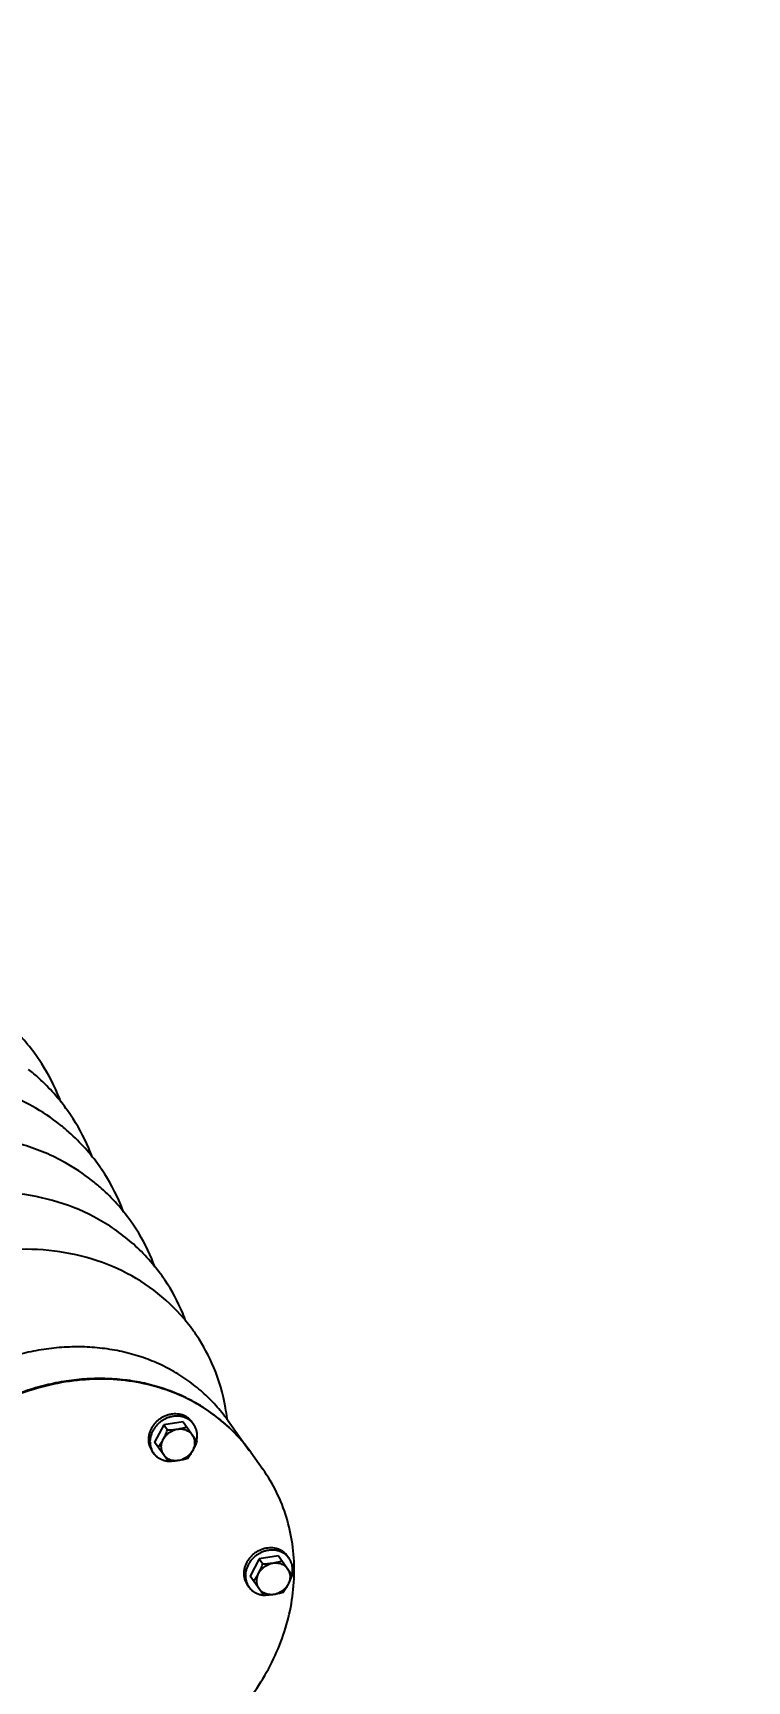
# Model space of a CAD drawing. Header units: feet. Extents: x 2321988 to 2329858, y 6722724 to 6730499.
# Drawn here: x 2326123.19 to 2326124.395, y 6726909.527 to 6726912.306 of the extents above; entities that cross this region are included whole.
import ezdxf

# ---------------------------------------------------------------- set-up
doc = ezdxf.new("R2010")
doc.units = ezdxf.units.FT
doc.header["$MEASUREMENT"] = 0
doc.header["$PDSIZE"] = 5
doc.layers.add('BESS Dimensions', color=3, linetype='Continuous')
doc.layers.add('C-BESS-EQUIPMENT', color=255, linetype='Continuous')
doc.styles.add('TG_DIMS', font='arial.ttf')
doc.dimstyles.new('TG-PROPOSED-ANNO', dxfattribs={"dimtxt": 0.1, "dimasz": 0.1, "dimexe": 0.05, "dimexo": 0.05, "dimgap": 0.02, "dimtad": 0, "dimtih": 1, "dimtoh": 1, "dimdsep": 46, "dimtxsty": 'TG_DIMS', "dimcen": 0, "dimclrd": 256, "dimclre": 256, "dimclrt": 256, "dimaunit": 1, "dimadec": 6, "dimazin": 2, "dimtfac": 1, "dimtofl": 0, "dimtmove": 1, "dimatfit": 3, "dimfxl": 1, "dimtolj": 1, "dimtzin": 0, "dimarcsym": 0})

# ---------------------------------------------------------------- blocks, each defined once
blk = doc.blocks.new('Midpoint Site Plan$0$141KV BREAKER')
at = {"linetype": 'Continuous'}
for p, q in [((-72.308, 26.363), (-71.829, 26.363)), ((-71.939, 26.509), (-71.994, 26.509)), ((-71.652, 26.009), (-71.829, 26.363)), ((-68.98, 26.363), (-68.501, 26.363)), ((-68.611, 26.509), (-68.667, 26.509)), ((-68.324, 26.009), (-68.501, 26.363)), ((-71.829, 25.655), (-71.652, 26.009)), ((-71.652, 26.009), (-71.776, 26.009)), ((-68.501, 25.655), (-68.324, 26.009)), ((-68.324, 26.009), (-68.449, 26.009)), ((-71.829, 25.655), (-72.308, 25.655)), ((-71.939, 25.509), (-71.994, 25.509)), ((-68.501, 25.655), (-68.98, 25.655)), ((-68.611, 25.509), (-68.667, 25.509)), ((-69.795, 24.897), (-70.216, 24.897)), ((-68.988, 24.901), (-69.75, 24.901))]:
    blk.add_line(p, q, dxfattribs=at)
for points, start_tangent, end_tangent in [([(-65.849, 24.289), (-64.994, 24.385), (-64.17, 24.671), (-63.408, 25.137), (-62.741, 25.764), (-62.193, 26.531), (-61.786, 27.405), (-61.535, 28.354), (-61.452, 29.341), (-61.537, 30.327), (-61.789, 31.275), (-62.196, 32.148), (-62.744, 32.912), (-63.411, 33.538), (-64.171, 34.002), (-64.994, 34.288), (-65.849, 34.384)], (1, 0), (-1, 0)), ([(-62.16, 24.194), (-61.526, 24.435), (-60.727, 24.924), (-60.026, 25.583), (-59.45, 26.389), (-59.023, 27.307), (-58.76, 28.304), (-58.672, 29.341), (-58.761, 30.377), (-59.026, 31.373), (-59.454, 32.29), (-60.029, 33.093), (-60.729, 33.75), (-61.528, 34.239), (-62.16, 34.479)], (0.960465, 0.278402), (-0.960462, 0.278411)), ([(-67.129, 24.417), (-66.294, 24.51), (-65.491, 24.789), (-64.749, 25.243), (-64.099, 25.855), (-63.564, 26.602), (-63.167, 27.454), (-62.923, 28.379), (-62.841, 29.341), (-62.925, 30.302), (-63.17, 31.226), (-63.567, 32.077), (-64.102, 32.821), (-64.751, 33.431), (-65.492, 33.884), (-66.295, 34.162), (-66.948, 34.252)], (1, 0), (-0.998823, 0.048495)), ([(-63.44, 24.326), (-62.848, 24.553), (-62.068, 25.031), (-61.384, 25.674), (-60.822, 26.46), (-60.404, 27.356), (-60.148, 28.329), (-60.062, 29.341), (-60.149, 30.352), (-60.407, 31.324), (-60.825, 32.219), (-61.387, 33.002), (-62.07, 33.644), (-62.849, 34.12), (-63.44, 34.347)], (0.958593, 0.28478), (-0.95859, 0.284789)), ([(-69.795, 24.897), (-69.21, 24.948), (-68.639, 25.102), (-68.095, 25.354), (-67.591, 25.699), (-67.137, 26.128), (-66.746, 26.632), (-66.425, 27.199), (-66.183, 27.816), (-66.025, 28.468), (-65.954, 29.14), (-65.973, 29.817), (-66.08, 30.482)], (1, 0), (-0.225394, 0.974268)), ([(-74.073, 29.145), (-74.026, 28.616), (-73.9, 28.008), (-73.701, 27.426), (-73.433, 26.882), (-73.102, 26.386), (-72.713, 25.95), (-72.275, 25.58), (-71.797, 25.286), (-71.287, 25.071), (-70.757, 24.94), (-70.216, 24.897)], (0.037487, -0.999297), (1, 0)), ([(-69.149, 24.96), (-69.026, 24.986), (-68.66, 25.092), (-68.305, 25.238), (-67.965, 25.424), (-67.641, 25.648), (-67.338, 25.907), (-67.059, 26.2), (-66.806, 26.522), (-66.581, 26.872), (-66.388, 27.245), (-66.226, 27.639), (-66.099, 28.049), (-66.008, 28.471), (-65.952, 28.902), (-65.934, 29.336)], (0.982263, 0.18751), (0, 1)), ([(-68.988, 24.901), (-68.612, 24.922), (-68.239, 24.986), (-67.873, 25.092), (-67.518, 25.238), (-67.177, 25.424), (-66.854, 25.648), (-66.551, 25.907), (-66.272, 26.2), (-66.019, 26.522), (-65.794, 26.872), (-65.6, 27.245), (-65.439, 27.639), (-65.312, 28.049), (-65.221, 28.471), (-65.165, 28.902), (-65.147, 29.336)], (1, 0), (0, 1)), ([(-72.485, 26.009), (-72.469, 26.055), (-72.451, 26.099), (-72.433, 26.142), (-72.412, 26.186), (-72.389, 26.229), (-72.364, 26.273), (-72.337, 26.317), (-72.308, 26.363)], (0.316228, 0.948683), (0.5547, 0.83205)), ([(-72.452, 26.009), (-72.448, 26.067), (-72.435, 26.123), (-72.415, 26.176), (-72.388, 26.225), (-72.353, 26.268), (-72.314, 26.304), (-72.269, 26.331), (-72.222, 26.35), (-72.172, 26.36), (-72.122, 26.36), (-72.072, 26.35), (-72.024, 26.331), (-71.98, 26.304), (-71.94, 26.268), (-71.906, 26.225), (-71.879, 26.176), (-71.858, 26.123), (-71.846, 26.067), (-71.842, 26.009)], (0, 1), (0, -1)), ([(-71.994, 26.509), (-72.056, 26.504), (-72.116, 26.488), (-72.174, 26.463), (-72.228, 26.429), (-72.278, 26.387), (-72.299, 26.364)], (-1, 0), (-0.657932, -0.753077)), ([(-71.994, 25.509), (-71.933, 25.514), (-71.872, 25.529), (-71.814, 25.554), (-71.76, 25.588), (-71.711, 25.631), (-71.667, 25.681), (-71.63, 25.739), (-71.6, 25.801), (-71.579, 25.868), (-71.566, 25.938), (-71.561, 26.009), (-71.566, 26.08), (-71.579, 26.15), (-71.6, 26.216), (-71.63, 26.279), (-71.667, 26.336), (-71.711, 26.387), (-71.76, 26.429), (-71.814, 26.463), (-71.872, 26.488), (-71.933, 26.504), (-71.994, 26.509)], (1, 0), (-1, 0)), ([(-71.953, 26.363), (-71.937, 26.317), (-71.92, 26.273), (-71.901, 26.229), (-71.881, 26.186), (-71.858, 26.142), (-71.833, 26.099), (-71.806, 26.055), (-71.776, 26.009)], (0.316228, -0.948683), (0.5547, -0.83205)), ([(-71.939, 25.509), (-71.877, 25.514), (-71.817, 25.529), (-71.759, 25.554), (-71.705, 25.588), (-71.656, 25.631), (-71.612, 25.681), (-71.575, 25.739), (-71.545, 25.801), (-71.524, 25.868), (-71.511, 25.938), (-71.506, 26.009), (-71.511, 26.08), (-71.524, 26.15), (-71.545, 26.216), (-71.575, 26.279), (-71.612, 26.336), (-71.656, 26.387), (-71.705, 26.429), (-71.759, 26.463), (-71.817, 26.488), (-71.877, 26.504), (-71.939, 26.509)], (1, 0), (-1, 0)), ([(-69.157, 26.009), (-69.141, 26.055), (-69.124, 26.099), (-69.105, 26.142), (-69.084, 26.186), (-69.062, 26.229), (-69.037, 26.273), (-69.01, 26.317), (-68.98, 26.363)], (0.316228, 0.948683), (0.5547, 0.83205)), ([(-69.124, 26.009), (-69.12, 26.067), (-69.108, 26.123), (-69.088, 26.176), (-69.06, 26.225), (-69.026, 26.268), (-68.986, 26.304), (-68.942, 26.331), (-68.894, 26.35), (-68.844, 26.36), (-68.794, 26.36), (-68.744, 26.35), (-68.697, 26.331), (-68.652, 26.304), (-68.613, 26.268), (-68.579, 26.225), (-68.551, 26.176), (-68.531, 26.123), (-68.518, 26.067), (-68.514, 26.009)], (0, 1), (0, -1)), ([(-68.667, 26.509), (-68.728, 26.504), (-68.788, 26.488), (-68.846, 26.463), (-68.901, 26.429), (-68.95, 26.387), (-68.971, 26.364)], (-1, 0), (-0.657932, -0.753077)), ([(-68.667, 25.509), (-68.605, 25.514), (-68.545, 25.529), (-68.487, 25.554), (-68.432, 25.588), (-68.383, 25.631), (-68.339, 25.681), (-68.302, 25.739), (-68.273, 25.801), (-68.251, 25.868), (-68.238, 25.938), (-68.234, 26.009), (-68.238, 26.08), (-68.251, 26.15), (-68.273, 26.216), (-68.302, 26.279), (-68.339, 26.336), (-68.383, 26.387), (-68.432, 26.429), (-68.487, 26.463), (-68.545, 26.488), (-68.605, 26.504), (-68.667, 26.509)], (1, 0), (-1, 0)), ([(-68.626, 26.363), (-68.61, 26.317), (-68.592, 26.273), (-68.574, 26.229), (-68.553, 26.186), (-68.53, 26.142), (-68.505, 26.099), (-68.478, 26.055), (-68.449, 26.009)], (0.316228, -0.948683), (0.5547, -0.83205)), ([(-68.611, 25.509), (-68.55, 25.514), (-68.489, 25.529), (-68.432, 25.554), (-68.377, 25.588), (-68.328, 25.631), (-68.284, 25.681), (-68.247, 25.739), (-68.218, 25.801), (-68.196, 25.868), (-68.183, 25.938), (-68.179, 26.009), (-68.183, 26.08), (-68.196, 26.15), (-68.218, 26.216), (-68.247, 26.279), (-68.284, 26.336), (-68.328, 26.387), (-68.377, 26.429), (-68.432, 26.463), (-68.489, 26.488), (-68.55, 26.504), (-68.611, 26.509)], (1, 0), (-1, 0)), ([(-72.308, 25.655), (-72.337, 25.701), (-72.364, 25.745), (-72.389, 25.788), (-72.412, 25.832), (-72.433, 25.875), (-72.451, 25.919), (-72.469, 25.963), (-72.485, 26.009)], (-0.5547, 0.83205), (-0.316228, 0.948683)), ([(-71.842, 26.009), (-71.846, 25.951), (-71.858, 25.894), (-71.879, 25.841), (-71.906, 25.792), (-71.94, 25.75), (-71.98, 25.714), (-72.024, 25.686), (-72.072, 25.667), (-72.122, 25.658), (-72.172, 25.658), (-72.222, 25.667), (-72.269, 25.686), (-72.314, 25.714), (-72.353, 25.75), (-72.388, 25.792), (-72.415, 25.841), (-72.435, 25.894), (-72.448, 25.951), (-72.452, 26.009)], (0, -1), (0, 1)), ([(-71.776, 26.009), (-71.806, 25.963), (-71.833, 25.919), (-71.858, 25.875), (-71.881, 25.832), (-71.901, 25.788), (-71.92, 25.745), (-71.937, 25.7), (-71.953, 25.655)], (-0.5547, -0.83205), (-0.316228, -0.948683)), ([(-68.98, 25.655), (-69.01, 25.701), (-69.037, 25.745), (-69.062, 25.788), (-69.084, 25.832), (-69.105, 25.875), (-69.124, 25.919), (-69.141, 25.963), (-69.157, 26.009)], (-0.5547, 0.83205), (-0.316228, 0.948683)), ([(-68.514, 26.009), (-68.518, 25.951), (-68.531, 25.894), (-68.551, 25.841), (-68.579, 25.792), (-68.613, 25.75), (-68.652, 25.714), (-68.697, 25.686), (-68.744, 25.667), (-68.794, 25.658), (-68.844, 25.658), (-68.894, 25.667), (-68.942, 25.686), (-68.986, 25.714), (-69.026, 25.75), (-69.06, 25.792), (-69.088, 25.841), (-69.108, 25.894), (-69.12, 25.951), (-69.124, 26.009)], (0, -1), (0, 1)), ([(-68.449, 26.009), (-68.478, 25.963), (-68.506, 25.919), (-68.53, 25.875), (-68.553, 25.832), (-68.574, 25.788), (-68.592, 25.745), (-68.61, 25.7), (-68.626, 25.655)], (-0.5547, -0.83205), (-0.316228, -0.948683)), ([(-72.299, 25.654), (-72.278, 25.631), (-72.228, 25.588), (-72.174, 25.554), (-72.116, 25.529), (-72.056, 25.514), (-71.994, 25.509)], (0.657932, -0.753077), (1, 0)), ([(-68.971, 25.654), (-68.95, 25.631), (-68.901, 25.588), (-68.846, 25.554), (-68.788, 25.529), (-68.728, 25.514), (-68.667, 25.509)], (0.657932, -0.753077), (1, 0)), ([(-68.986, 24.902), (-68.96, 24.888)], (0.875614, -0.483011), (0.879203, -0.476447)), ([(-68.96, 24.888), (-68.765, 24.789), (-67.962, 24.51), (-67.236, 24.418)], (0.879203, -0.476447), (0.999578, -0.029058)), ([(-67.236, 24.418), (-67.129, 24.417)], (0.999578, -0.029058), (1, 0)), ([(-66.882, 24.429), (-66.705, 24.385), (-65.957, 24.29)], (0.963713, -0.266942), (0.999599, -0.028334)), ([(-65.957, 24.29), (-65.849, 24.289)], (0.999599, -0.028334), (1, 0)), ([(-65.613, 24.301), (-65.447, 24.259), (-64.678, 24.162)], (0.964745, -0.263186), (0.999618, -0.027644)), ([(-64.678, 24.162), (-64.57, 24.161)], (0.999618, -0.027644), (1, 0)), ([(-64.57, 24.161), (-63.693, 24.26), (-63.44, 24.326)], (1, 0), (0.958593, 0.28478)), ([(-64.345, 24.172), (-64.19, 24.134), (-63.399, 24.034)], (0.965715, -0.259604), (0.999636, -0.026987)), ([(-63.399, 24.034), (-63.291, 24.033)], (0.999636, -0.026987), (1, 0)), ([(-63.291, 24.033), (-62.392, 24.134), (-62.16, 24.194)], (1, 0), (0.960465, 0.278402)), ([(-63.071, 24.043), (-62.879, 23.997), (-62.119, 23.906)], (0.966958, -0.254937), (0.999658, -0.026145)), ([(-62.012, 23.905), (-61.145, 23.997), (-60.876, 24.064)], (1, 0), (0.961993, 0.273076)), ([(-62.119, 23.906), (-62.012, 23.905)], (0.999658, -0.026145), (1, 0)), ([(-61.798, 23.913), (-61.62, 23.871), (-60.84, 23.778)], (0.968054, -0.250743), (0.999673, -0.025552)), ([(-60.84, 23.778), (-60.733, 23.777)], (0.999673, -0.025552), (1, 0)), ([(-60.733, 23.777), (-59.845, 23.871), (-59.596, 23.932)], (1, 0), (0.96364, 0.267205))]:
    blk.add_spline(points, degree=3, dxfattribs=dict(at, start_tangent=start_tangent, end_tangent=end_tangent))
blk = doc.blocks.new('*D109')
at = {"layer": 'BESS Dimensions', "lineweight": -2, "transparency": 16777216}
for p, q in [((2326125.1693, 6727002.8662), (2326110.2842, 6727023.7584)), ((2326105.0412, 6727013.8836), (2326040.7778, 6726968.0974)), ((2325956.6732, 6726908.1749), (2326020.9365, 6726953.961)), ((2325960.5127, 6726885.5523), (2325945.6276, 6726906.4444))]:
    blk.add_line(p, q, dxfattribs=at)
at = {"layer": 'BESS Dimensions', "transparency": 16777216}
for points in [[(2326104.0741, 6727015.241), (2326106.0083, 6727012.5262), (2326113.1855, 6727019.6862)], [(2325955.7061, 6726909.5323), (2325957.6403, 6726906.8175), (2325948.5289, 6726902.3723)]]:
    blk.add_solid(points, dxfattribs=at)
at = {"layer": 'Defpoints', "color": 0, "transparency": 16777216}
for p in [(2326128.0706, 6726998.7941), (2325948.5289, 6726902.3723), (2325963.414, 6726881.4801)]:
    blk.add_point(p, dxfattribs=at)
at = {"layer": 'BESS Dimensions', "transparency": 16777216, "insert": (2326030.8572, 6726961.0292), "char_height": 10, "attachment_point": 5, "style": 'TG_DIMS'}
blk.add_mtext("\\A1;202.17'", dxfattribs=at)

msp = doc.modelspace()

# ---------------------------------------------------------------- block references
at = {"layer": 'C-BESS-EQUIPMENT', "xscale": 0.08333333333333331, "yscale": 0.08333333333333331, "zscale": 0.08333333333333331, "rotation": 125.4687976106775}
msp.add_blockref('Midpoint Site Plan$0$141KV BREAKER', (2326121.8721, 6726915.8536), dxfattribs=at)

# ---------------------------------------------------------------- dimensions: what is measured, and where the dimension line sits
at = {"layer": 'BESS Dimensions'}
dim = msp.add_aligned_dim(p1=(2326128.0706, 6726998.7941), p2=(2325963.414, 6726881.4801), distance=-25.6525, dimstyle='TG-PROPOSED-ANNO', override={"dimscale": 50, "dimpost": "'"}, dxfattribs=at)
dim.commit()
dim.dimension.update_dxf_attribs({"geometry": '*D109', "text_midpoint": (2326030.8572, 6726961.0292)})

doc.saveas('drawing.dxf')
